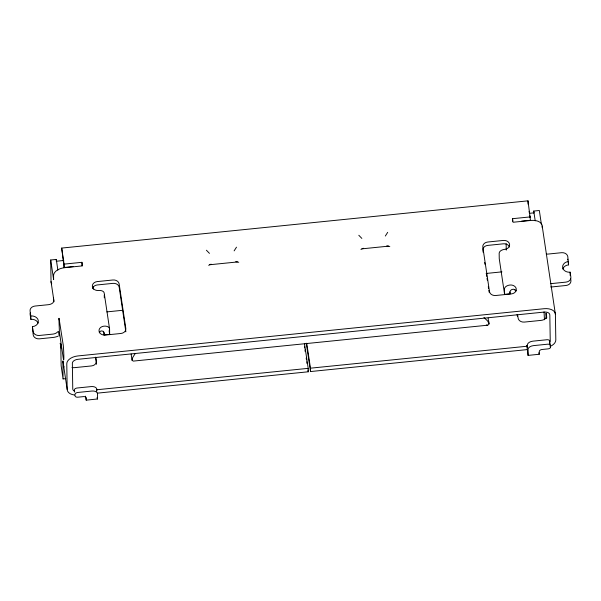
<?xml version="1.0" encoding="UTF-8"?>
<svg xmlns="http://www.w3.org/2000/svg" width="601" height="601" viewBox="0 0 601 601"><rect width="100%" height="100%" fill="white"/><g stroke="black" fill="none" stroke-linecap="round" stroke-linejoin="round"><path stroke-width="0.9" d="M96.829 390.935L96.836 389.388A5.619 3.351 -8.5 0 0 91.209 386.586L77.131 388.006A2.81 1.675 -8.5 0 0 74.366 389.981L74.389 391.326A2.81 1.675 -8.5 0 0 74.719 392.077M86.221 400.131L86.266 398.027A2.81 1.675 -8.5 0 0 83.449 396.622L77.875 397.186A2.81 1.675 -8.5 0 1 75.057 395.781L75.035 394.436A2.81 1.675 -8.5 0 1 77.799 392.468L91.87 391.041A5.619 3.351 -8.5 0 1 97.505 393.85L97.505 398.981L86.161 400.161L85.402 396.172M99.263 332.789C100.375 329.04 105.671 331.376 104.086 334.915L109.66 334.351L109.577 328.957L104.236 293.296A5.619 3.351 -8.5 0 0 98.609 290.493A5.619 4.492 -0.9 0 1 92.366 286.594A5.619 4.492 -0.9 0 1 97.272 281.576L112.89 279.991A5.619 4.492 -0.9 0 1 119.141 283.882L125.812 328.454A5.619 4.492 -0.9 0 1 120.899 333.48L105.28 335.065A5.619 4.492 -0.9 0 1 99.037 331.174A5.619 4.492 -0.9 0 1 103.943 326.148A5.619 3.351 -8.5 0 1 109.577 328.957M135.03 353.899C134.166 355.394 130.124 360.179 133.197 361.111L487.651 325.201C490.919 324.698 487.621 319.845 488.17 318.072M236.494 247.169L234.127 250.872M387.69 232.339L385.324 236.035M208.675 265.341L209.734 264.748L237.433 261.946L238.755 262.291M211.079 264.162L209.734 264.748M360.923 249.438L361.982 248.844L388.479 246.155L389.809 246.508M363.327 248.251L361.982 248.844M61.024 347.964L60.776 346.664L61.159 365.806L63.052 378.915L62.91 360.923L63.082 362.042M97.445 399.019L97.069 397.531M528.069 355.394L528.129 350.27A5.619 3.351 -8.5 0 1 533.515 345.62L547.586 344.2A2.81 1.675 -8.5 0 1 550.403 345.598L550.441 347.671A2.81 1.675 -8.5 0 1 547.661 348.918L542.087 349.481A2.81 1.675 -8.5 0 0 539.322 351.405L539.225 354.267L528.069 355.394L526.859 345.357L527.355 347.566L527.468 345.815A5.619 3.351 -8.5 0 1 532.847 341.165L546.925 339.738A2.81 1.675 -8.5 0 1 549.735 341.143L550.441 347.671M237.433 261.946L235.742 261.66M388.479 246.155L386.796 245.877M73.059 266.589L64.134 267.498L61.685 248.078L528.001 200.839L530.458 220.251L521.533 221.16M54.052 301.732L51.032 281.584L50.694 260L56.276 259.437L57.876 270.134M533.778 212.942L533.748 211.064L539.33 210.5L541.463 224.759M56.539 261.217L63.796 260.481M529.481 213.302L534.019 212.844M64.134 267.498L64.082 264.124L81.931 262.314L82.465 265.882L64.615 267.693A11.239 6.709 -8.5 0 0 53.572 275.566L53.632 279.615L50.694 260M512.593 221.221L512.555 218.689L530.405 216.886M106.85 311.889L122.664 310.289M486.119 273.463L501.94 271.862M504.585 294.347L504.494 288.946A5.619 3.351 -8.5 0 1 510.024 285.009A5.619 4.492 -0.9 0 1 516.267 288.901A5.619 4.492 -0.9 0 1 511.353 293.927L495.735 295.504A5.619 4.492 -0.9 0 1 489.492 291.613L482.821 247.041A5.619 4.492 -0.9 0 1 487.734 242.023L503.353 240.438A5.619 4.492 -0.9 0 1 509.595 244.329A5.619 4.492 -0.9 0 1 504.682 249.355A5.619 3.351 -8.5 0 0 499.161 253.291L499.243 258.685L504.585 294.347L510.159 293.776C508.476 289.847 514.313 287.24 515.951 291.139M63.052 378.915L65.84 378.63M96.363 389.801L308.2 368.345L304.504 343.734M527.047 349.617L310.514 371.553L310.462 368.18L526.994 346.244M97.354 393.152L308.253 371.786L308.2 368.345M487.651 325.201L486.307 325.021M483.955 317.508L487.584 320.926L489.004 323.601M358.805 235.269L361.855 238.417M206.413 250.219L209.464 253.367M539.225 354.267L538.849 352.779M53.369 297.435L53.617 297.946M60.243 343.321L60.423 343.712M63.06 362.072L67.177 389.448A11.239 6.709 -8.5 0 0 74.622 395.045M63.954 367.031L63.518 365.235M96.656 391.078L96.476 390.372M59.221 335.929L58.432 331.429L57.583 331.932A5.619 3.358 -8.5 0 1 52.783 334.111L39.396 335.463A5.619 4.492 -0.9 0 1 33.153 331.572L32.416 326.666A6.739 5.394 -0.9 0 0 38.306 320.641A6.739 5.394 -0.9 0 0 30.816 315.968L30.08 311.07A5.619 4.492 -0.9 0 1 34.993 306.044L48.381 304.692A5.619 3.358 -8.5 0 0 53.181 302.513L53.737 300.936L53.572 298.524M60.964 347.761L60.243 343.344M562.821 269.023A6.739 5.394 -0.9 0 1 568.584 264.868L567.795 256.597A5.619 4.492 -0.9 0 0 561.552 252.698L548.165 254.058A5.619 3.351 -8.5 0 1 546.256 254.05M568.531 261.495A6.739 5.394 -0.9 0 0 562.641 267.52A6.739 5.394 -0.9 0 0 570.131 272.193L570.867 277.099A5.619 4.492 -0.9 0 1 565.954 282.117L552.567 283.477A5.619 3.351 -8.5 0 1 550.659 283.469M568.215 262.419L568.584 264.868M570.672 278.834L570.92 280.472A5.619 4.492 -0.9 0 1 566.007 285.49L552.62 286.85A11.239 6.709 -8.5 0 1 550.681 286.94M512.555 218.689L513.089 222.257L530.938 220.447A11.239 6.709 -8.5 0 1 542.2 226.066L555.407 314.315L555.812 339.948A11.239 6.709 -8.5 0 1 550.321 346.356M533.748 211.064L535.213 220.867M529.12 211.342L529.391 213.122M529.789 215.797L530.052 217.577M517.589 314.623L518.122 318.184A5.619 4.492 -0.9 0 0 524.372 322.076L541.103 320.386A5.619 3.351 -8.5 0 0 546.632 316.449L546.655 318.132L546.046 313.113L546.061 318.139M517.108 314.428L517.378 316.209M509.888 291.951L510.159 293.776M482.873 250.414L483.151 252.27M484.684 262.487L484.962 264.342M486.487 274.559L486.765 276.415M487.043 278.271L487.321 280.126M488.297 286.632L488.575 288.488M488.853 290.343L489.131 292.199M306.765 343.502L310.462 368.18M306.27 343.216L310.514 371.553M304.422 346.184L304.692 348.017M304.97 349.842L305.24 351.668M306.202 358.068L306.472 359.901M306.75 361.727L307.021 363.552M307.982 369.953L308.253 371.786M125.864 331.827L119.193 287.255A5.619 4.492 -0.9 0 0 112.943 283.364L97.324 284.949A5.619 4.492 -0.9 0 0 92.524 288.412M109.112 330.693L109.66 334.351M103.537 331.256L104.086 334.915M95.897 357.34L96.43 360.908A5.619 4.492 -0.9 0 1 91.517 365.926L74.787 367.624A5.619 3.351 -8.5 0 1 71.992 367.459M95.416 357.152L96.483 364.281M61.685 248.078L64.082 264.124M38.118 323.098A6.739 5.394 -0.9 0 0 30.869 319.341L30.133 314.443A5.619 4.492 -0.9 0 1 30.245 312.881M131.116 353.989L132.077 360.42M544.468 319.74L544.048 311.911M570.131 272.193L570.184 275.566M542.2 226.066L542.222 227.681M528.001 200.839L528.054 204.212M506.155 243.638L506.26 250.114M104.266 295.099L104.311 297.795M93.403 286.384L93.44 289.156M81.931 262.314L81.984 265.687M67.177 389.448L66.779 363.815A11.239 6.709 -8.5 0 1 77.829 355.942L544.145 308.704A11.239 6.709 -8.5 0 1 555.407 314.315M56.276 259.437L56.306 261.315M32.416 326.666L33.205 334.945A5.619 4.492 -0.9 0 0 39.448 338.836L52.835 337.484A11.239 6.709 -8.5 0 0 58.117 336.139M30.816 315.968L30.869 319.341M509.445 246.936A5.619 4.492 -0.9 0 0 503.405 243.811L487.787 245.396A5.619 4.492 -0.9 0 0 482.843 249.633M74.719 391.236A5.619 3.351 -8.5 0 1 72.759 388.885L72.353 363.252A5.619 3.351 -8.5 0 1 77.882 359.315L544.198 312.077A5.619 3.351 -8.5 0 1 549.825 314.879L550.231 340.512A5.619 3.351 -8.5 0 1 549.539 342.247M516.026 290.644A5.619 4.492 -0.9 0 1 514.606 289.584M549.772 343.216A2.81 1.675 -8.5 0 1 549.562 343.464M567.652 259.204A5.619 4.492 -0.9 0 1 567.847 259.97M51.746 283.822A11.239 6.709 -8.5 0 1 51.032 281.584M61.107 344.839A11.239 6.709 -8.5 0 1 60.491 343.855M58.913 318.921L59.409 332.007L63.218 357.865C64.397 366.415 63.698 345.688 63 343.697L59.033 318.312L58.913 318.921"/></g></svg>
